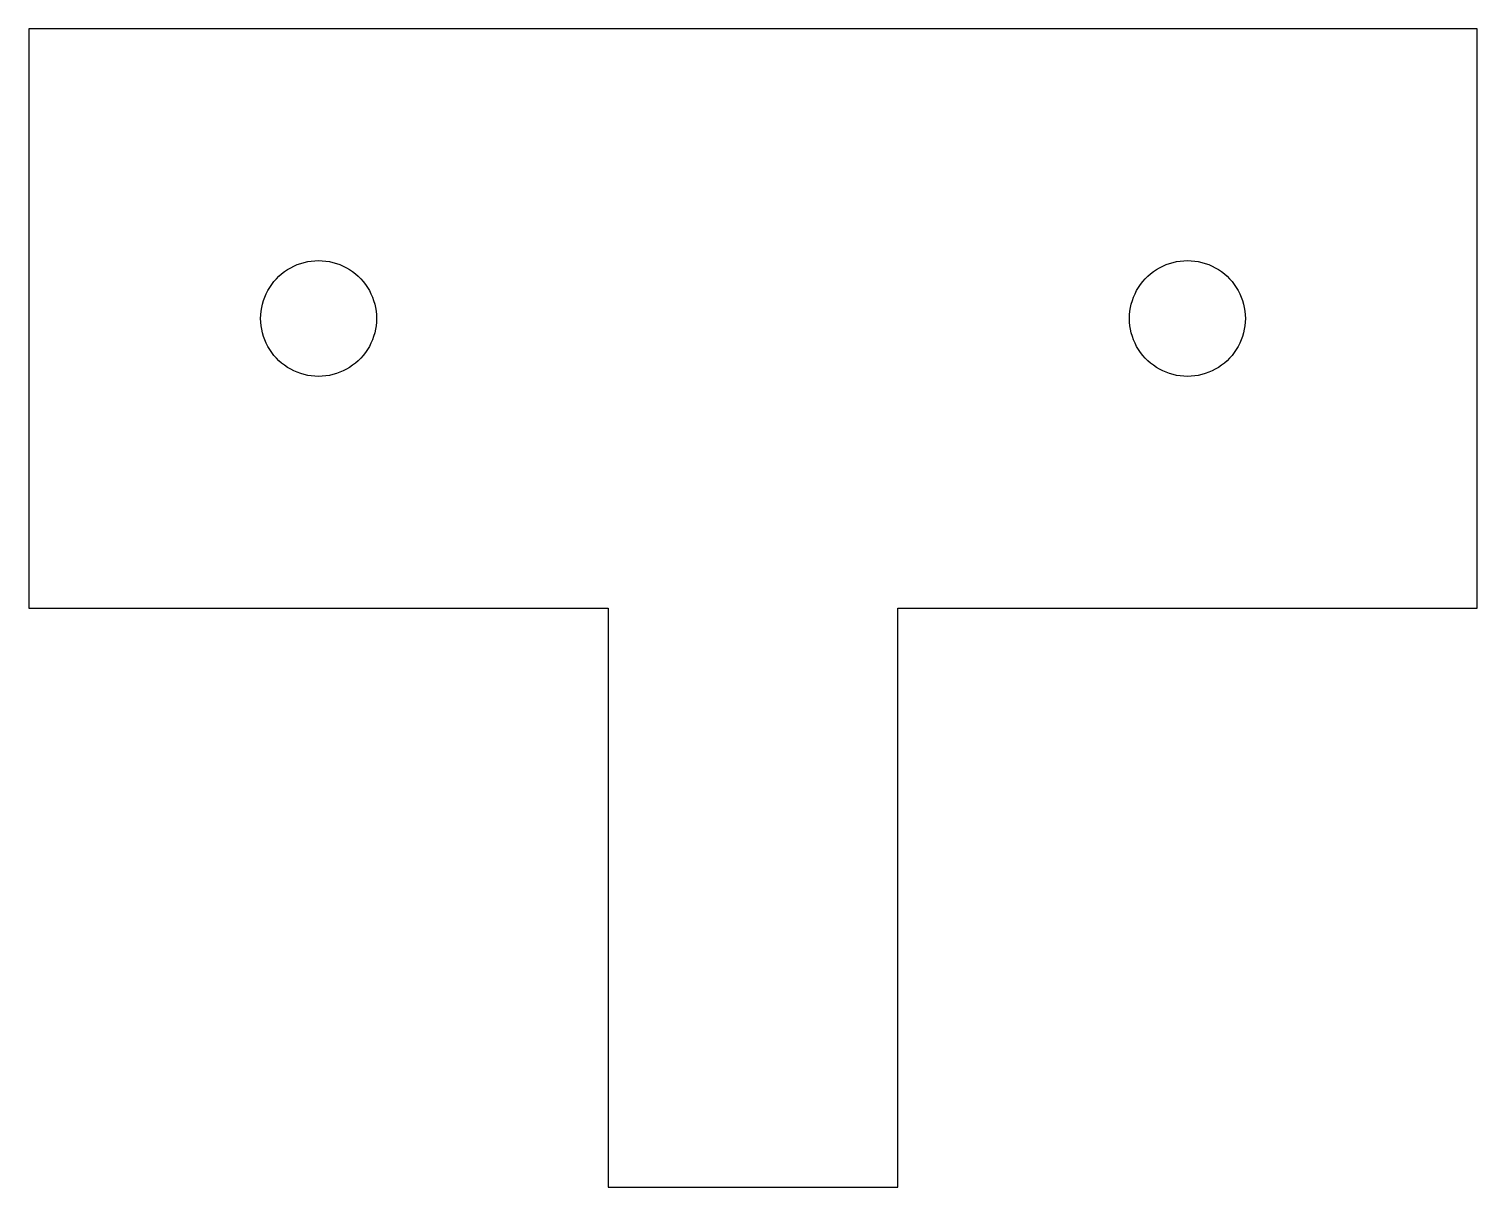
# Model space of a CAD drawing. Header units: metres. Extents: x -12.5 to 12.5, y -15 to 5.
import ezdxf

# ---------------------------------------------------------------- set-up
doc = ezdxf.new("R2010")
doc.units = ezdxf.units.M

msp = doc.modelspace()

# ---------------------------------------------------------------- linework, layer by layer
for p, q in [((12.5, 5), (-12.5, 5)), ((-12.5, 5), (-12.5, -5)), ((12.5, -5), (12.5, 5)), ((-7.56279, 0.998016), (-7.5, 1)), ((-7.5, 1), (-7.43719, 0.998016)), ((7.43719, 0.998016), (7.5, 1)), ((7.5, 1), (7.56279, 0.998016)), ((-8.18454, 0.728958), (-8.13742, 0.770508)), ((-8.13742, 0.770508), (-8.08778, 0.809006)), ((-8.08778, 0.809006), (-8.03581, 0.844315)), ((-8.03581, 0.844315), (-7.98175, 0.876297)), ((-7.98175, 0.876297), (-7.92577, 0.904816)), ((-7.92577, 0.904816), (-7.86812, 0.929764)), ((-7.86812, 0.929764), (-7.80901, 0.95105)), ((-7.80901, 0.95105), (-7.74869, 0.968582)), ((-7.74869, 0.968582), (-7.68738, 0.982285)), ((-7.68738, 0.982285), (-7.62532, 0.992111)), ((-7.62532, 0.992111), (-7.56279, 0.998016)), ((-7.43719, 0.998016), (-7.37466, 0.992111)), ((-7.37466, 0.992111), (-7.31261, 0.982285)), ((-7.31261, 0.982285), (-7.2513, 0.968582)), ((-7.2513, 0.968582), (-7.19098, 0.95105)), ((-7.19098, 0.95105), (-7.13187, 0.929764)), ((-7.13187, 0.929764), (-7.07422, 0.904816)), ((-7.07422, 0.904816), (-7.01823, 0.876297)), ((-7.01823, 0.876297), (-6.96417, 0.844315)), ((-6.96417, 0.844315), (-6.9122, 0.809006)), ((-6.9122, 0.809006), (-6.86256, 0.770508)), ((-6.86256, 0.770508), (-6.81544, 0.728958)), ((6.81544, 0.728958), (6.86256, 0.770508)), ((6.86256, 0.770508), (6.9122, 0.809006)), ((6.9122, 0.809006), (6.96417, 0.844315)), ((6.96417, 0.844315), (7.01823, 0.876297)), ((7.01823, 0.876297), (7.07422, 0.904816)), ((7.07422, 0.904816), (7.13187, 0.929764)), ((7.13187, 0.929764), (7.19098, 0.95105)), ((7.19098, 0.95105), (7.2513, 0.968582)), ((7.2513, 0.968582), (7.31261, 0.982285)), ((7.31261, 0.982285), (7.37466, 0.992111)), ((7.37466, 0.992111), (7.43719, 0.998016)), ((7.56279, 0.998016), (7.62532, 0.992111)), ((7.62532, 0.992111), (7.68738, 0.982285)), ((7.68738, 0.982285), (7.74869, 0.968582)), ((7.74869, 0.968582), (7.80901, 0.95105)), ((7.80901, 0.95105), (7.86812, 0.929764)), ((7.86812, 0.929764), (7.92577, 0.904816)), ((7.92577, 0.904816), (7.98175, 0.876297)), ((7.98175, 0.876297), (8.03581, 0.844315)), ((8.03581, 0.844315), (8.08778, 0.809006)), ((8.08778, 0.809006), (8.13742, 0.770508)), ((8.13742, 0.770508), (8.18454, 0.728958)), ((-8.3763, 0.48175), (-8.34431, 0.535812)), ((-8.34431, 0.535812), (-8.30901, 0.587784)), ((-8.30901, 0.587784), (-8.27051, 0.637421)), ((-8.27051, 0.637421), (-8.22896, 0.68454)), ((-8.22896, 0.68454), (-8.18454, 0.728958)), ((-6.81544, 0.728958), (-6.77103, 0.68454)), ((-6.77103, 0.68454), (-6.72948, 0.637421)), ((-6.72948, 0.637421), (-6.69098, 0.587784)), ((-6.69098, 0.587784), (-6.65567, 0.535812)), ((-6.65567, 0.535812), (-6.62369, 0.48175)), ((6.62369, 0.48175), (6.65567, 0.535812)), ((6.65567, 0.535812), (6.69098, 0.587784)), ((6.69098, 0.587784), (6.72948, 0.637421)), ((6.72948, 0.637421), (6.77103, 0.68454)), ((6.77103, 0.68454), (6.81544, 0.728958)), ((8.18454, 0.728958), (8.22896, 0.68454)), ((8.22896, 0.68454), (8.27051, 0.637421)), ((8.27051, 0.637421), (8.30901, 0.587784)), ((8.30901, 0.587784), (8.34431, 0.535812)), ((8.34431, 0.535812), (8.3763, 0.48175)), ((-8.46858, 0.248688), (-8.45105, 0.309006)), ((-8.45105, 0.309006), (-8.42976, 0.368118)), ((-8.42976, 0.368118), (-8.40482, 0.425766)), ((-8.40482, 0.425766), (-8.3763, 0.48175)), ((-6.62369, 0.48175), (-6.59517, 0.425766)), ((-6.59517, 0.425766), (-6.57022, 0.368118)), ((-6.57022, 0.368118), (-6.54893, 0.309006)), ((-6.54893, 0.309006), (-6.5314, 0.248688)), ((6.5314, 0.248688), (6.54893, 0.309006)), ((6.54893, 0.309006), (6.57022, 0.368118)), ((6.57022, 0.368118), (6.59517, 0.425766)), ((6.59517, 0.425766), (6.62369, 0.48175)), ((8.3763, 0.48175), (8.40482, 0.425766)), ((8.40482, 0.425766), (8.42976, 0.368118)), ((8.42976, 0.368118), (8.45105, 0.309006)), ((8.45105, 0.309006), (8.46858, 0.248688)), ((-8.5, 0), (-8.49802, 0.06279)), ((-8.49802, -0.06279), (-8.5, 0)), ((-8.49802, 0.06279), (-8.49211, 0.12532)), ((-8.49211, 0.12532), (-8.48228, 0.187378)), ((-8.48228, 0.187378), (-8.46858, 0.248688)), ((-6.5314, 0.248688), (-6.5177, 0.187378)), ((-6.5177, 0.187378), (-6.50787, 0.12532)), ((-6.50787, 0.12532), (-6.50197, 0.06279)), ((-6.50197, 0.06279), (-6.5, 0)), ((-6.5, 0), (-6.50197, -0.06279)), ((6.5, 0), (6.50197, 0.06279)), ((6.50197, -0.06279), (6.5, 0)), ((6.50197, 0.06279), (6.50787, 0.12532)), ((6.50787, 0.12532), (6.5177, 0.187378)), ((6.5177, 0.187378), (6.5314, 0.248688)), ((8.46858, 0.248688), (8.48228, 0.187378)), ((8.48228, 0.187378), (8.49211, 0.12532)), ((8.49211, 0.12532), (8.49802, 0.06279)), ((8.49802, 0.06279), (8.5, 0)), ((8.5, 0), (8.49802, -0.06279)), ((-8.49211, -0.12532), (-8.49802, -0.06279)), ((-8.48228, -0.187378), (-8.49211, -0.12532)), ((-8.46858, -0.248688), (-8.48228, -0.187378)), ((-8.45105, -0.309006), (-8.46858, -0.248688)), ((-6.5314, -0.248688), (-6.54893, -0.309006)), ((-6.5177, -0.187378), (-6.5314, -0.248688)), ((-6.50787, -0.12532), (-6.5177, -0.187378)), ((-6.50197, -0.06279), (-6.50787, -0.12532)), ((6.50787, -0.12532), (6.50197, -0.06279)), ((6.5177, -0.187378), (6.50787, -0.12532)), ((6.5314, -0.248688), (6.5177, -0.187378)), ((6.54893, -0.309006), (6.5314, -0.248688)), ((8.46858, -0.248688), (8.45105, -0.309006)), ((8.48228, -0.187378), (8.46858, -0.248688)), ((8.49211, -0.12532), (8.48228, -0.187378)), ((8.49802, -0.06279), (8.49211, -0.12532)), ((-8.42976, -0.368118), (-8.45105, -0.309006)), ((-8.40482, -0.425766), (-8.42976, -0.368118)), ((-8.3763, -0.48175), (-8.40482, -0.425766)), ((-8.34431, -0.535812), (-8.3763, -0.48175)), ((-6.62369, -0.48175), (-6.65567, -0.535812)), ((-6.59517, -0.425766), (-6.62369, -0.48175)), ((-6.57022, -0.368118), (-6.59517, -0.425766)), ((-6.54893, -0.309006), (-6.57022, -0.368118)), ((6.57022, -0.368118), (6.54893, -0.309006)), ((6.59517, -0.425766), (6.57022, -0.368118)), ((6.62369, -0.48175), (6.59517, -0.425766)), ((6.65567, -0.535812), (6.62369, -0.48175)), ((8.3763, -0.48175), (8.34431, -0.535812)), ((8.40482, -0.425766), (8.3763, -0.48175)), ((8.42976, -0.368118), (8.40482, -0.425766)), ((8.45105, -0.309006), (8.42976, -0.368118)), ((-8.30901, -0.587784), (-8.34431, -0.535812)), ((-8.27051, -0.637421), (-8.30901, -0.587784)), ((-8.22896, -0.68454), (-8.27051, -0.637421)), ((-8.18454, -0.728958), (-8.22896, -0.68454)), ((-8.13742, -0.770508), (-8.18454, -0.728958)), ((-6.81544, -0.728958), (-6.86256, -0.770508)), ((-6.77103, -0.68454), (-6.81544, -0.728958)), ((-6.72948, -0.637421), (-6.77103, -0.68454)), ((-6.69098, -0.587784), (-6.72948, -0.637421)), ((-6.65567, -0.535812), (-6.69098, -0.587784)), ((6.69098, -0.587784), (6.65567, -0.535812)), ((6.72948, -0.637421), (6.69098, -0.587784)), ((6.77103, -0.68454), (6.72948, -0.637421)), ((6.81544, -0.728958), (6.77103, -0.68454)), ((6.86256, -0.770508), (6.81544, -0.728958)), ((8.18454, -0.728958), (8.13742, -0.770508)), ((8.22896, -0.68454), (8.18454, -0.728958)), ((8.27051, -0.637421), (8.22896, -0.68454)), ((8.30901, -0.587784), (8.27051, -0.637421)), ((8.34431, -0.535812), (8.30901, -0.587784)), ((-8.08778, -0.809006), (-8.13742, -0.770508)), ((-8.03581, -0.844315), (-8.08778, -0.809006)), ((-7.98175, -0.876297), (-8.03581, -0.844315)), ((-7.92577, -0.904816), (-7.98175, -0.876297)), ((-7.86812, -0.929764), (-7.92577, -0.904816)), ((-7.80901, -0.95105), (-7.86812, -0.929764)), ((-7.74869, -0.968582), (-7.80901, -0.95105)), ((-7.68738, -0.982285), (-7.74869, -0.968582)), ((-7.62532, -0.992111), (-7.68738, -0.982285)), ((-7.56279, -0.998016), (-7.62532, -0.992111)), ((-7.5, -1), (-7.56279, -0.998016)), ((-7.43719, -0.998016), (-7.5, -1)), ((-7.37466, -0.992111), (-7.43719, -0.998016)), ((-7.31261, -0.982285), (-7.37466, -0.992111)), ((-7.2513, -0.968582), (-7.31261, -0.982285)), ((-7.19098, -0.95105), (-7.2513, -0.968582)), ((-7.13187, -0.929764), (-7.19098, -0.95105)), ((-7.07422, -0.904816), (-7.13187, -0.929764)), ((-7.01823, -0.876297), (-7.07422, -0.904816)), ((-6.96417, -0.844315), (-7.01823, -0.876297)), ((-6.9122, -0.809006), (-6.96417, -0.844315)), ((-6.86256, -0.770508), (-6.9122, -0.809006)), ((6.9122, -0.809006), (6.86256, -0.770508)), ((6.96417, -0.844315), (6.9122, -0.809006)), ((7.01823, -0.876297), (6.96417, -0.844315)), ((7.07422, -0.904816), (7.01823, -0.876297)), ((7.13187, -0.929764), (7.07422, -0.904816)), ((7.19098, -0.95105), (7.13187, -0.929764)), ((7.2513, -0.968582), (7.19098, -0.95105)), ((7.31261, -0.982285), (7.2513, -0.968582)), ((7.37466, -0.992111), (7.31261, -0.982285)), ((7.43719, -0.998016), (7.37466, -0.992111)), ((7.5, -1), (7.43719, -0.998016)), ((7.56279, -0.998016), (7.5, -1)), ((7.62532, -0.992111), (7.56279, -0.998016)), ((7.68738, -0.982285), (7.62532, -0.992111)), ((7.74869, -0.968582), (7.68738, -0.982285)), ((7.80901, -0.95105), (7.74869, -0.968582)), ((7.86812, -0.929764), (7.80901, -0.95105)), ((7.92577, -0.904816), (7.86812, -0.929764)), ((7.98175, -0.876297), (7.92577, -0.904816)), ((8.03581, -0.844315), (7.98175, -0.876297)), ((8.08778, -0.809006), (8.03581, -0.844315)), ((8.13742, -0.770508), (8.08778, -0.809006)), ((-12.5, -5), (-2.5, -5)), ((-2.5, -5), (-2.5, -15)), ((2.5, -5), (12.5, -5)), ((2.5, -15), (2.5, -5)), ((-2.5, -15), (2.5, -15))]:
    msp.add_line(p, q)

doc.saveas('drawing.dxf')
